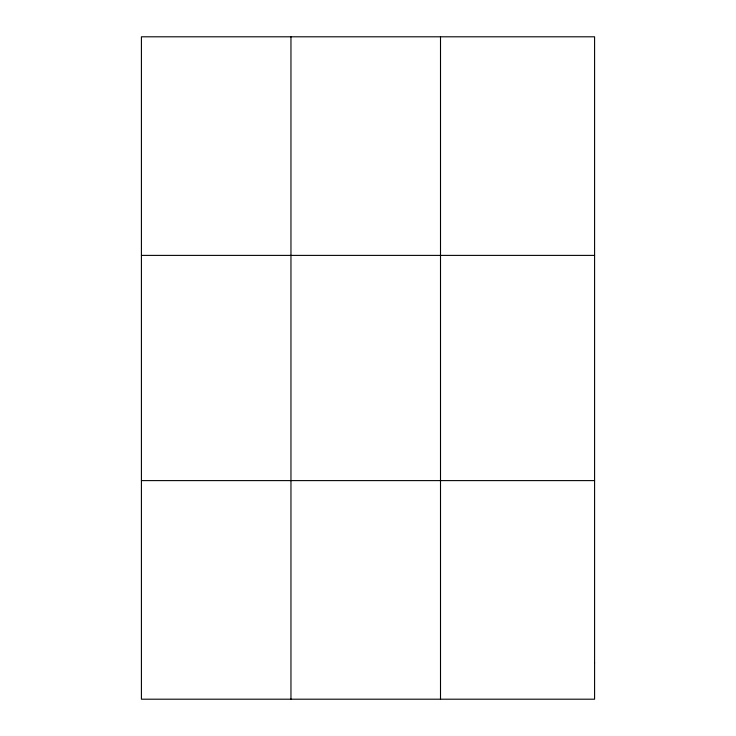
<?xml version="1.0" encoding="UTF-8"?>
<svg xmlns="http://www.w3.org/2000/svg" width="736" height="736" viewBox="0 0 736 736"><rect width="100%" height="100%" fill="white"/><g stroke="black" fill="none" stroke-linecap="round" stroke-linejoin="round"><path stroke-width="1.1" d="M290.959 699.2L290.959 36.8M440.505 699.2L440.505 36.8M141.413 255.392L594.587 255.392M141.413 480.608L594.587 480.608M594.587 662.768L594.587 699.2L141.413 699.2L141.413 36.8L594.587 36.8L594.587 662.768"/></g></svg>
